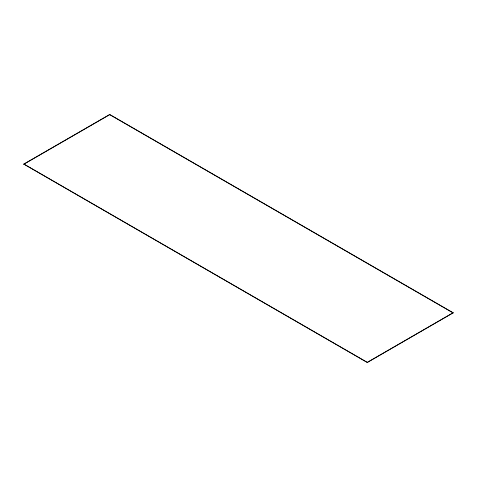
<?xml version="1.0" encoding="UTF-8"?>
<svg xmlns="http://www.w3.org/2000/svg" width="477" height="477" viewBox="0 0 477 477"><rect width="100%" height="100%" fill="white"/><g stroke="black" fill="none" stroke-linecap="round" stroke-linejoin="round"><path stroke-width="0.72" d="M23.85 164.082L109.71 114.51L453.15 312.793L367.29 362.49L23.85 164.082L367.29 362.365L453.15 312.793M23.85 164.207L109.71 114.635L453.15 312.918"/></g></svg>
